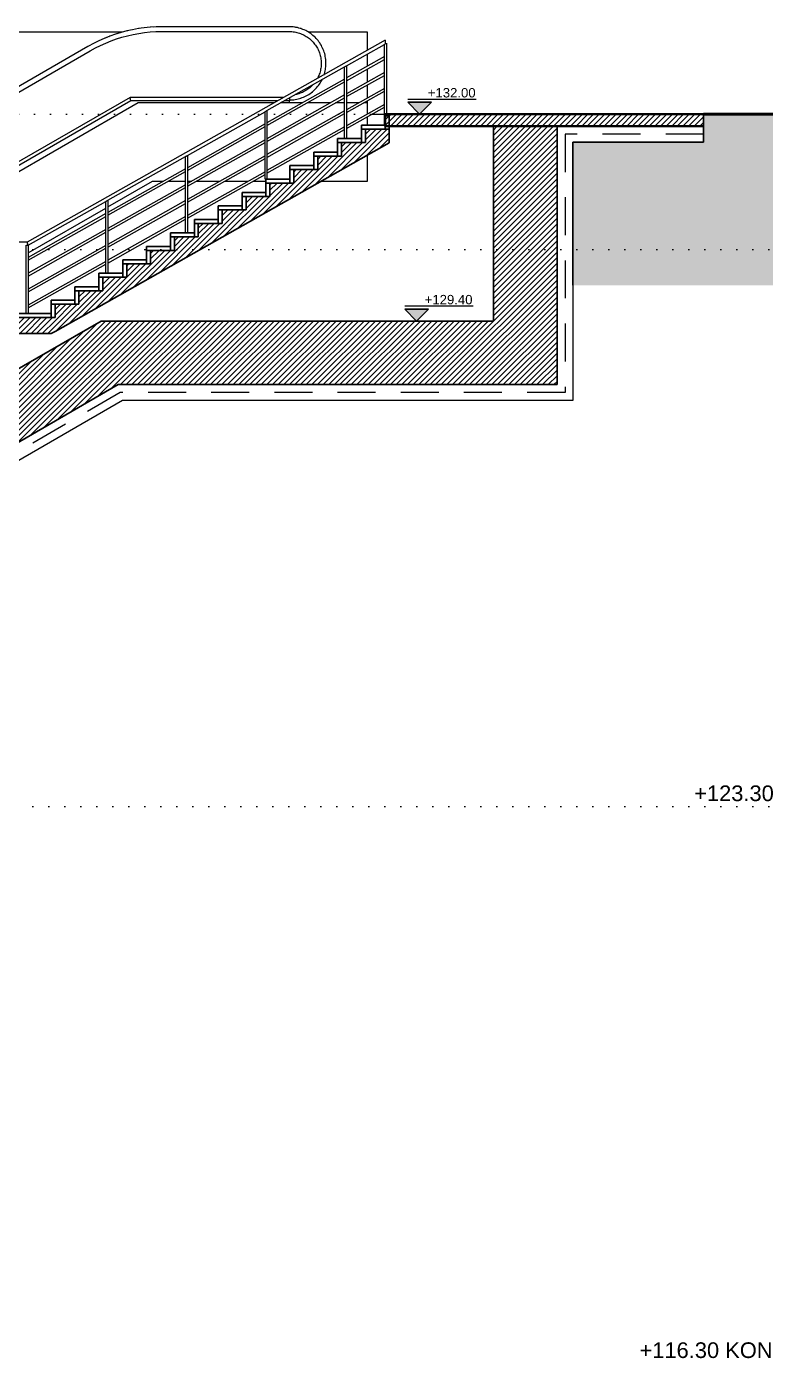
# Model space of a CAD drawing. Header units: centimetres. Extents: x -9500 to 10637, y -7231 to 13725.
# Drawn here: x 7329 to 8257, y 11630 to 13310 of the extents above; entities that cross this region are included whole.
import ezdxf

# ---------------------------------------------------------------- set-up
doc = ezdxf.new("R2010")
doc.units = ezdxf.units.CM
doc.header["$LTSCALE"] = 200
doc.linetypes.add('Dot 1mm', pattern=[0.1, 0, -0.1])
doc.linetypes.add('Overhead', pattern=[0.396875, 0.238125, -0.15875])
for name, color, linetype, lineweight in [('A-DETL', 90, 'Continuous', 9), ('A-DETL-GENF', 92, 'Continuous', 9), ('A-DETL-MEDM', 33, 'Continuous', 25), ('A-DETL-WIDE', 214, 'Continuous', 50), ('A-FLOR', 192, 'Continuous', 9), ('A-FLOR-HRAL', 11, 'Continuous', 9), ('A-FLOR-LEVL', 51, 'Continuous', 9), ('A-FLOR-OVHD', 1, 'Overhead', 9), ('A-FLOR-PATT', 8, 'Continuous', 35), ('A-GENM', 13, 'Continuous', 9), ('A-WALL', 113, 'Continuous', 9), ('G-ANNO-DIMS', 111, 'Continuous', 9), ('S-STRS', 31, 'Continuous', 9)]:
    doc.layers.add(name, color=color, linetype=linetype, lineweight=lineweight)
doc.styles.add('Arial_2', font='arial.ttf', dxfattribs={"height": 19.670659})
doc.styles.add('Arial_3', font='arial.ttf', dxfattribs={"height": 11.802395})
pattern_1 = [(45, (2594.172, 12045), (-3.535534, 3.535534), [])]

# ---------------------------------------------------------------- blocks, each defined once
blk = doc.blocks.new('A-YURUYEN MERDIVEN - 1570-1859977-G2-1')
at = {"layer": 'A-GENM'}
for p, q in [((1025.4, 13310), (865.4, 13310)), ((865.4, 13304), (1025.4, 13304)), ((772.3, 13285.1), (-1030.2, 12244.4)), ((-1018.2, 12244.4), (775.3, 13279.9)), ((825.2, 13221.2), (70.8, 12785.6)), ((826.4, 13217), (79.3, 12785.6)), ((835.6, 13214.2), (93.3, 12785.6)), ((826.4, 13217), (825.2, 13221.2)), ((1018.6, 13221.2), (825.2, 13221.2)), ((1011.1, 13217), (826.4, 13217)), ((1006.2, 13214.2), (835.6, 13214.2)), ((1041.7, 13214.2), (1014.3, 13214.2)), ((1025.4, 13217), (1019.2, 13217)), ((1025.4, 13220.5), (1025.4, 13217)), ((1025.4, 13214.2), (1025.4, 13217)), ((1077.1, 13214.2), (1047.8, 13214.2)), ((1094.8, 13214.2), (1083.2, 13214.2)), ((1112.6, 13214.2), (1097.3, 13214.2)), ((1123.4, 13214.2), (1118.7, 13214.2)), ((1123.4, 13200.3), (1123.4, 13214.2)), ((1123.4, 13186.2), (1123.4, 13196.9)), ((1123.4, 13116), (1123.4, 13148.4)), ((797.2, 13083.5), (853.6, 13116)), ((853.6, 13116), (867.4, 13116)), ((873.5, 13116), (894.8, 13116)), ((897.2, 13116), (902.9, 13116)), ((909, 13116), (938.4, 13116)), ((944.5, 13116), (973.8, 13116)), ((979.9, 13116), (996, 13116)), ((1066, 13116), (1123.4, 13116)), ((697.2, 13025.8), (794.8, 13082.1))]:
    blk.add_line(p, q, dxfattribs=at)
at = {"layer": 'A-GENM', "flags": 128}
for points in [[(865.4, 13310), (858, 13309.9), (850.5, 13309.4), (843.1, 13308.7), (835.7, 13307.6), (828.4, 13306.3), (821.1, 13304.7), (813.9, 13302.7), (806.8, 13300.5), (799.7, 13298.1), (792.8, 13295.3), (786, 13292.2), (779.3, 13288.9), (772.8, 13285.4), (772.3, 13285.1)], [(836.7, 13307.8), (835.7, 13307.6), (828.4, 13306.3), (825.8, 13305.7)], [(851.1, 13309.4), (850.5, 13309.4), (843.1, 13308.7), (839.3, 13308.1)], [(865.4, 13310), (858, 13309.9), (854.5, 13309.6)], [(1069.1, 13249.7), (1069.5, 13250.8), (1070, 13252.6), (1070.4, 13254.4), (1070.7, 13256.2), (1071, 13258), (1071.2, 13259.8), (1071.4, 13261.7), (1071.4, 13263.5), (1071.4, 13265.3), (1071.3, 13267.2), (1071.1, 13269), (1070.9, 13270.8), (1070.6, 13272.7), (1070.2, 13274.5), (1069.8, 13276.2), (1069.2, 13278), (1068.6, 13279.7), (1068, 13281.5), (1067.2, 13283.1), (1066.4, 13284.8), (1065.6, 13286.4), (1064.6, 13288), (1063.7, 13289.6), (1062.6, 13291.1), (1061.5, 13292.5), (1060.3, 13294), (1059.1, 13295.3), (1057.8, 13296.7), (1056.5, 13297.9), (1055.1, 13299.1), (1053.7, 13300.3), (1052.2, 13301.4), (1050.7, 13302.4), (1049.1, 13303.4), (1047.5, 13304.3), (1045.9, 13305.2), (1044.2, 13306), (1042.5, 13306.7), (1040.8, 13307.3), (1039.1, 13307.9), (1037.3, 13308.4), (1035.5, 13308.9), (1033.7, 13309.2), (1031.9, 13309.5), (1030.1, 13309.8), (1028.2, 13309.9), (1026.4, 13310), (1025.4, 13310)], [(1032.7, 13309.4), (1031.9, 13309.5), (1030.1, 13309.8), (1028.2, 13309.9), (1026.4, 13310), (1025.4, 13310)], [(1040.2, 13307.6), (1039.1, 13307.9), (1037.3, 13308.4), (1035.5, 13308.9), (1033.7, 13309.2), (1033.1, 13309.3)], [(1053.7, 13300.3), (1052.2, 13301.4), (1050.7, 13302.4), (1049.1, 13303.4), (1047.5, 13304.3), (1045.9, 13305.2), (1044.2, 13306), (1042.5, 13306.7), (1040.8, 13307.3), (1040.5, 13307.5)], [(782, 13290.2), (779.3, 13288.9), (772.8, 13285.4), (772.3, 13285.1)], [(775.3, 13279.9), (781.6, 13283.4), (788.1, 13286.6), (794.7, 13289.5), (801.3, 13292.2), (808.1, 13294.7), (815, 13296.8), (822, 13298.7), (829, 13300.3), (836.1, 13301.6), (843.3, 13302.6), (850.4, 13303.4), (857.6, 13303.8), (864.9, 13304), (865.4, 13304)], [(795.9, 13296.5), (792.8, 13295.3), (786, 13292.2), (785.2, 13291.8)], [(808.9, 13301.2), (806.8, 13300.5), (799.7, 13298.1), (798.5, 13297.5)], [(822.6, 13305), (821.1, 13304.7), (813.9, 13302.7), (812.3, 13302.3)], [(1025.4, 13304), (1027, 13304), (1028.6, 13303.9), (1030.2, 13303.7), (1031.8, 13303.5), (1033.4, 13303.2), (1034.9, 13302.9), (1036.5, 13302.4), (1038, 13302), (1039.5, 13301.4), (1041, 13300.8), (1042.5, 13300.2), (1043.9, 13299.5), (1045.3, 13298.7), (1046.7, 13297.9), (1048, 13297), (1049.3, 13296.1), (1050.6, 13295.1), (1051.8, 13294.1), (1053, 13293), (1054.1, 13291.9), (1055.2, 13290.7), (1056.2, 13289.5), (1057.2, 13288.2), (1058.2, 13286.9), (1059.1, 13285.6), (1059.9, 13284.2), (1060.7, 13282.9), (1061.4, 13281.4), (1062.1, 13280), (1062.7, 13278.5), (1063.2, 13277), (1063.7, 13275.5), (1064.2, 13273.9), (1064.5, 13272.4), (1064.8, 13270.8), (1065.1, 13269.2), (1065.2, 13267.6), (1065.4, 13266), (1065.4, 13264.4), (1065.4, 13262.8), (1065.3, 13261.2), (1065.2, 13259.6), (1065, 13258.1), (1064.7, 13256.5), (1064.4, 13254.9), (1064, 13253.4), (1063.5, 13251.8), (1063, 13250.3), (1062.4, 13248.8), (1061.8, 13247.4), (1061.1, 13245.9), (1060.5, 13244.9)], [(1063.9, 13289.2), (1063.7, 13289.6), (1062.6, 13291.1), (1061.5, 13292.5), (1060.3, 13294), (1059.1, 13295.3), (1057.8, 13296.7), (1056.5, 13297.9), (1055.1, 13299.1), (1053.7, 13300.3)], [(1067.5, 13282.6), (1067.2, 13283.1), (1066.4, 13284.8), (1065.6, 13286.4), (1064.6, 13288), (1064, 13289)], [(1070, 13275.5), (1069.8, 13276.2), (1069.2, 13278), (1068.6, 13279.7), (1068, 13281.5), (1067.6, 13282.3)], [(1071.2, 13268), (1071.1, 13269), (1070.9, 13270.8), (1070.6, 13272.7), (1070.2, 13274.5), (1070, 13275.1)], [(1069.1, 13249.7), (1069.5, 13250.8), (1070, 13252.6), (1070.4, 13254.4), (1070.7, 13256.2), (1071, 13258), (1071.2, 13259.8), (1071.2, 13260.1)], [(1071.3, 13260.3), (1071.4, 13261.7), (1071.4, 13263.5), (1071.4, 13265.3), (1071.3, 13267.2), (1071.3, 13267.7)], [(1025.4, 13218), (1027.3, 13218), (1029.1, 13218.1), (1030.9, 13218.3), (1032.7, 13218.6), (1034.6, 13218.9), (1036.3, 13219.3), (1038.1, 13219.8), (1039.9, 13220.3), (1041.6, 13220.9), (1043.3, 13221.6), (1045, 13222.4), (1046.7, 13223.2), (1048.3, 13224.1), (1049.8, 13225), (1051.4, 13226), (1052.9, 13227.1), (1054.3, 13228.2), (1055.7, 13229.4), (1057.1, 13230.7), (1058.4, 13232), (1059.7, 13233.3), (1060.9, 13234.7), (1062, 13236.1), (1063.1, 13237.6), (1064.1, 13239.1), (1065.1, 13240.7), (1066, 13242.3), (1066.7, 13243.8)], [(1059.3, 13232.9), (1059.7, 13233.3), (1060.9, 13234.7), (1062, 13236.1), (1063.1, 13237.6), (1063.8, 13238.7)], [(1064, 13238.9), (1064.1, 13239.1), (1065.1, 13240.7), (1066, 13242.3), (1066.7, 13243.8)], [(1055.2, 13237.3), (1054.7, 13236.8), (1053.6, 13235.6), (1052.4, 13234.5), (1051.2, 13233.4), (1050, 13232.4), (1048.7, 13231.5), (1047.4, 13230.6), (1046, 13229.7), (1044.6, 13228.9), (1043.2, 13228.2), (1041.8, 13227.5), (1040.3, 13226.9), (1038.8, 13226.3), (1037.3, 13225.8), (1035.8, 13225.4), (1034.2, 13225), (1032.9, 13224.7)], [(1040.5, 13220.6), (1041.6, 13220.9), (1043.3, 13221.6), (1045, 13222.4), (1046.7, 13223.2), (1047.2, 13223.5)], [(1047.5, 13223.6), (1048.3, 13224.1), (1049.8, 13225), (1051.4, 13226), (1052.9, 13227.1), (1053.5, 13227.6)], [(1053.8, 13227.8), (1054.3, 13228.2), (1055.7, 13229.4), (1057.1, 13230.7), (1058.4, 13232), (1059.1, 13232.7)], [(1025.4, 13218), (1027.3, 13218), (1029.1, 13218.1), (1030.9, 13218.3), (1032.7, 13218.6), (1034.6, 13218.9), (1036.3, 13219.3), (1038.1, 13219.8), (1039.9, 13220.3), (1040.2, 13220.5)]]:
    blk.add_lwpolyline(points, dxfattribs=at)
blk = doc.blocks.new('IUAS_Tunnel_B3_1_merdiven tüneli ORTA - IUAS_Tunnel_B3_1_merdiven tüneli ORTA-1506069-G2-1')
at = {"layer": 'A-GENM', "linetype": 'Overhead'}
for p, q in [((884.3, 11472), (-122, 12053)), ((-238.1, 11846.1), (-238.1, 12030.3)), ((-238.1, 11520.9), (-238.1, 11846.1)), ((-238.1, 11471.9), (-238.1, 11520.9)), ((822.3, 10634.9), (1060.9, 10497.1)), ((1060.9, 10634.8), (1060.9, 10513)), ((1060.9, 10513), (1060.9, 10497.2))]:
    blk.add_line(p, q, dxfattribs=at)
blk = doc.blocks.new('Railing - 25mm 2-1672566-G2-1')
at = {"layer": 'A-FLOR-HRAL'}
for p, q in [((1147.3, 13289.2), (1147.3, 13200)), ((1144.8, 13186.2), (1144.8, 13287.8))]:
    blk.add_line(p, q, dxfattribs=at)
at = {"layer": 'A-FLOR-HRAL', "flags": 128}
for points in [[(1146, 13288.5), (1146.6, 13288.8), (1147, 13289), (1147.2, 13289.2)], [(1144.8, 13287.8), (1145, 13287.9), (1145.5, 13288.2), (1146, 13288.5)]]:
    blk.add_lwpolyline(points, dxfattribs=at)
blk = doc.blocks.new('Railing - 25mm 2-V12-G2-1')
at = {"layer": 'A-FLOR-HRAL'}
for p, q in [((-1555.2, 11883.7), (-1555.2, 11969.7)), ((-1555.2, 11969.7), (-1554, 11969.7)), ((-1554, 11969.7), (-1552.7, 11969.7)), ((-1552.7, 11969.7), (-1552.7, 11883.7))]:
    blk.add_line(p, q, dxfattribs=at)
blk = doc.blocks.new('Railing - 25mm 2-1672570-G2-1')
at = {"layer": 'A-FLOR-HRAL'}
for p, q in [((-1965.2, 11697.7), (-1965.2, 11788)), ((-1962.7, 11789.4), (-1962.7, 11697.7))]:
    blk.add_line(p, q, dxfattribs=at)
at = {"layer": 'A-FLOR-HRAL', "flags": 128}
for points in [[(-1965.2, 11788), (-1965, 11788.2), (-1964.5, 11788.4), (-1964, 11788.7)], [(-1964, 11788.7), (-1963.4, 11789), (-1963, 11789.3), (-1962.8, 11789.4)]]:
    blk.add_lwpolyline(points, dxfattribs=at)
blk = doc.blocks.new('Railing - 25mm 2-1672572-G2-1')
at = {"layer": 'A-FLOR-HRAL'}
for p, q in [((-1865.2, 11748.4), (-1865.2, 11844.4)), ((-1862.7, 11845.8), (-1862.7, 11748.4))]:
    blk.add_line(p, q, dxfattribs=at)
at = {"layer": 'A-FLOR-HRAL', "flags": 128}
for points in [[(-1865.2, 11844.4), (-1865, 11844.5), (-1864.5, 11844.8), (-1864, 11845.1)], [(-1864, 11845.1), (-1863.4, 11845.4), (-1863, 11845.6), (-1862.8, 11845.8)]]:
    blk.add_lwpolyline(points, dxfattribs=at)
blk = doc.blocks.new('Railing - 25mm 2-1672568-G2-1')
at = {"layer": 'A-FLOR-HRAL'}
for p, q in [((-1645.2, 11883.7), (-1645.2, 11968.4)), ((-1642.7, 11969.8), (-1642.7, 11883.7)), ((-1644, 11883.7), (-1645.2, 11883.7))]:
    blk.add_line(p, q, dxfattribs=at)
at = {"layer": 'A-FLOR-HRAL', "flags": 128}
for points in [[(-1645.2, 11968.4), (-1645, 11968.6), (-1644.5, 11968.8), (-1644, 11969.1)], [(-1644, 11969.1), (-1643.4, 11969.4), (-1643, 11969.7), (-1642.8, 11969.8)]]:
    blk.add_lwpolyline(points, dxfattribs=at)
blk = doc.blocks.new('Railing - Railing-1672223-G2-1')
at = {"layer": 'A-FLOR-HRAL'}
for p, q in [((1146, 13293.1), (696, 13039.4)), ((1097.2, 13261), (1144.8, 13287.8)), ((1144.8, 13272.4), (1097.2, 13245.6)), ((997.2, 13204.6), (1094.8, 13259.6)), ((1097.2, 13242.1), (1144.8, 13269)), ((1094.8, 13244.2), (997.2, 13189.2)), ((997.2, 13185.8), (1094.8, 13240.8)), ((1144.8, 13252.4), (1097.2, 13225.6)), ((1097.2, 13222.1), (1144.8, 13248.9)), ((1094.8, 13224.2), (997.2, 13169.2)), ((1144.8, 13232.4), (1097.3, 13205.6)), ((1097.3, 13202.1), (1144.8, 13228.9)), ((997.2, 13165.8), (1094.8, 13220.8)), ((1144.8, 13212.4), (1097.3, 13185.6)), ((1097.3, 13182.2), (1144.8, 13208.9)), ((897.2, 13148.2), (994.8, 13203.2)), ((1094.8, 13204.2), (997.3, 13149.2)), ((997.3, 13145.8), (1094.8, 13200.8)), ((994.8, 13187.8), (897.2, 13132.8)), ((897.2, 13129.4), (994.8, 13184.4)), ((1094.8, 13184.2), (997.3, 13129.2)), ((997.3, 13125.8), (1094.8, 13180.7)), ((994.8, 13167.8), (897.2, 13112.8)), ((897.2, 13109.4), (994.8, 13164.4)), ((797.2, 13091.8), (894.8, 13146.8)), ((994.8, 13147.8), (897.3, 13092.8)), ((897.3, 13089.4), (994.8, 13144.4)), ((894.8, 13131.4), (797.2, 13076.4)), ((797.2, 13073), (894.8, 13128)), ((994.8, 13127.8), (897.3, 13072.8)), ((897.3, 13069.4), (994.8, 13124.4)), ((894.8, 13111.4), (797.2, 13056.4)), ((797.2, 13053), (894.8, 13108)), ((697.1, 13035.4), (794.8, 13090.5)), ((894.8, 13091.4), (797.3, 13036.4)), ((797.3, 13033), (894.8, 13088)), ((794.8, 13075.1), (697.3, 13020.1)), ((697.3, 13016.6), (794.8, 13071.6)), ((894.8, 13071.4), (797.3, 13016.4)), ((794.8, 13055.1), (697.3, 13000.1)), ((797.3, 13013), (894.8, 13068)), ((696, 13039.4), (606, 13039.4)), ((697.3, 12996.6), (794.8, 13051.6)), ((794.8, 13035), (697.3, 12980.1)), ((697.3, 12976.6), (794.8, 13031.6)), ((794.8, 13015), (697.3, 12960.1)), ((697.3, 12956.6), (794.8, 13011.6))]:
    blk.add_line(p, q, dxfattribs=at)
at = {"layer": 'A-FLOR-HRAL', "flags": 128}
for points in [[(1146, 13293.1), (1146, 13293), (1146, 13292.8), (1146, 13292.4), (1146, 13291.9), (1146, 13291.4), (1146, 13290.8)], [(1146, 13290.8), (1146, 13290.2), (1146, 13289.6), (1146, 13289.2), (1146, 13288.8), (1146, 13288.6), (1146, 13288.5)]]:
    blk.add_lwpolyline(points, dxfattribs=at)
at = {"layer": 'A-FLOR-HRAL'}
for points, knots in [([(696.5, 13037.4), (696.5, 13037.5), (696.4, 13037.9), (696.3, 13038.4), (696.2, 13038.8), (696.1, 13039.2), (696, 13039.4), (696, 13039.4)], [0, 0, 0, 0, 0.0833333, 0.1666667, 0.25, 0.3333333, 0.5, 0.5, 0.5, 0.5]), ([(697.1, 13035.4), (697.1, 13035.4), (697, 13035.5), (696.9, 13035.9), (696.8, 13036.4), (696.7, 13036.8), (696.6, 13037.2), (696.5, 13037.4)], [0.5, 0.5, 0.5, 0.5, 0.6666667, 0.75, 0.8333333, 0.9166667, 1, 1, 1, 1])]:
    blk.add_open_spline(points, degree=3, knots=knots, dxfattribs=at)
for name, p in [('Railing - 25mm 2-1672566-G2-1', (0, 0)), ('Railing - 25mm 2-1672570-G2-1', (3060, 1471.6)), ('Railing - 25mm 2-1672568-G2-1', (2640, 1234.8)), ('Railing - 25mm 2-1672572-G2-1', (2760, 1302.4)), ('Railing - 25mm 2-1672570-G2-1', (2760, 1302.4)), ('Railing - 25mm 2-V12-G2-1', (2250, 1065.6))]:
    blk.add_blockref(name, p)
blk = doc.blocks.new('Generic Models 12 - Generic Models 9-1857697-G2-1')
at = {"layer": 'A-GENM'}
h = blk.add_hatch(dxfattribs=at)
h.set_pattern_fill('FP_12', color=256, style=0, pattern_type=2)
h.set_pattern_definition(pattern_1)
h.paths.add_polyline_path([(-652, 12030.2), (-122, 12030.2), (-122, 12321.8), (810.3, 12860.1), (1361.8, 12860.1), (1361.8, 13185), (1281.8, 13185), (1281.8, 12940.1), (788.9, 12940.1), (-202, 12368), (-202, 12110.2), (-652, 12110.2), (-652, 12045)], flags=0)
h.paths.add_polyline_path([(-84.1, 12980), (302.2, 13203), (302.2, 13303), (252.2, 13303), (252.2, 13231.9), (-97.5, 13030), (-652, 13030), (-652, 12980), (-90.3, 12980)], flags=0)
at = {"layer": 'A-GENM', "lineweight": 25}
for p, q in [((302.2, 13303), (252.2, 13303)), ((252.2, 13303), (252.2, 13231.9)), ((302.2, 13203), (302.2, 13303)), ((252.2, 13231.9), (-97.5, 13030)), ((-84.1, 12980), (302.2, 13203)), ((1281.8, 13185), (1281.8, 12940.1)), ((1361.8, 13185), (1281.8, 13185)), ((1361.8, 12860.1), (1361.8, 13185)), ((-652, 13030), (-652, 12980)), ((-97.5, 13030), (-652, 13030)), ((-652, 12980), (-84.1, 12980)), ((788.9, 12940.1), (-202, 12368)), ((1281.8, 12940.1), (788.9, 12940.1)), ((-122, 12321.8), (810.3, 12860.1)), ((810.3, 12860.1), (1361.8, 12860.1)), ((-202, 12368), (-202, 12110.2)), ((-122, 12030.2), (-122, 12321.8)), ((-202, 12110.2), (-652, 12110.2)), ((-652, 12110.2), (-652, 12030.2)), ((-652, 12030.2), (-122, 12030.2))]:
    blk.add_line(p, q, dxfattribs=at)
blk = doc.blocks.new('Spot Elevations - IUAS_A_SECTION_FLOOR_CONCRETE-1317280-G2-1')
at = {"layer": 'G-ANNO-DIMS'}
blk.add_hatch(color=256, dxfattribs=at).paths.add_polyline_path([(-462, 13045), (-477, 13030), (-492, 13045)], flags=0)
for p, q in [((-492, 13049), (-405.9, 13049)), ((-492, 13045), (-462, 13045)), ((-477, 13030), (-492, 13045)), ((-462, 13045), (-492, 13045)), ((-492, 13045), (-477, 13030)), ((-462, 13045), (-477, 13030)), ((-477, 13030), (-462, 13045))]:
    blk.add_line(p, q, dxfattribs=at)

msp = doc.modelspace()

# ---------------------------------------------------------------- hatches: boundary and pattern name
at = {"layer": 'A-DETL-GENF'}
h = msp.add_hatch(dxfattribs=at)
h.set_pattern_fill('FP_14', style=0, pattern_type=2)
h.set_pattern_definition([(0, (2594.17, 12045), (63.5, 63.5), [63.5, -63.5]), (0, (2594.17, 12068.81), (63.5, 63.5), [63.5, -63.5]), (0, (2594.17, 12092.625), (63.5, 63.5), [63.5, -63.5]), (90, (2602.11, 12100.56), (-63.5, 63.5), [63.5, -63.5]), (90, (2625.92, 12100.56), (-63.5, 63.5), [63.5, -63.5]), (90, (2649.734, 12100.56), (-63.5, 63.5), [63.5, -63.5])])
h.paths.add_polyline_path([(8425.4, 12985), (8425.4, 13200), (8179.6, 13200), (8179.6, 13165), (8015.4, 13165), (8015.4, 12985)], flags=0)
h.paths.add_polyline_path([(6413.5, 13050), (6530.7, 13050), (6865.8, 13243.4), (6865.8, 13260), (4340.4, 13260), (4340.4, 13050), (5375, 13050)], flags=0)
at = {"layer": 'A-FLOR-PATT', "lineweight": 9}
h = msp.add_hatch(dxfattribs=at)
h.set_pattern_fill('FP_12', color=256, style=0, pattern_type=2)
h.set_pattern_definition(pattern_1)
h.paths.add_polyline_path([(8179.6, 13185), (8179.6, 13200), (7779.6, 13200), (7779.6, 13185), (7971.2, 13185)], flags=0)
at = {"layer": 'S-STRS'}
h = msp.add_hatch(dxfattribs=at)
h.set_pattern_fill('FP_12', color=256, style=0, pattern_type=2)
h.set_pattern_definition(pattern_1)
h.paths.add_polyline_path([(7364.6, 12927.1), (7784.6, 13164), (7784.6, 13181.2), (7754.6, 13181.2), (7754.6, 13164.3), (7724.6, 13164.3), (7724.6, 13147.3), (7694.6, 13147.3), (7694.6, 13130.4), (7664.6, 13130.4), (7664.6, 13113.5), (7634.6, 13113.5), (7634.6, 13096.6), (7604.6, 13096.6), (7604.6, 13079.7), (7574.6, 13079.7), (7574.6, 13062.8), (7544.6, 13062.8), (7544.6, 13045.9), (7514.6, 13045.9), (7514.6, 13028.9), (7484.6, 13028.9), (7484.6, 13012), (7454.6, 13012), (7454.6, 12995.1), (7424.6, 12995.1), (7424.6, 12978.2), (7394.6, 12978.2), (7394.6, 12961.3), (7364.6, 12961.3), (7364.6, 12940.6)], flags=0)
h = msp.add_hatch(dxfattribs=at)
h.set_pattern_fill('FP_12', color=256, style=0, pattern_type=2)
h.set_pattern_definition(pattern_1)
h.paths.add_polyline_path([(7244.6, 12910.2), (7269.7, 12924.4), (7359.7, 12924.4), (7364.6, 12927.1), (7364.6, 12944.4), (7244.6, 12944.4), (7244.6, 12927.4)], flags=0)

# ---------------------------------------------------------------- linework, layer by layer
at = {"layer": 'A-DETL'}
for p, q in [((8015.4, 13165), (8015.4, 12840.1)), ((8179.6, 13165), (8015.4, 13165)), ((7449.3, 12840.1), (6531.6, 12310.3)), ((8015.4, 12840.1), (7449.3, 12840.1))]:
    msp.add_line(p, q, dxfattribs=at)
at = {"layer": 'A-DETL-MEDM'}
for p, q in [((8179.6, 13200), (8179.6, 13165)), ((8179.6, 13200), (8490.5, 13200)), ((8179.6, 13165), (8015.4, 13165)), ((8015.4, 13165), (8015.4, 12985))]:
    msp.add_line(p, q, dxfattribs=at)
at = {"layer": 'A-DETL-WIDE'}
msp.add_line((8425.4, 13200), (8179.6, 13200), dxfattribs=at)
at = {"layer": 'A-FLOR'}
for p, q in [((7757, 13186.2), (7757, 13196.9)), ((7762.5, 13200), (7778.4, 13200))]:
    msp.add_line(p, q, dxfattribs=at)
at = {"layer": 'A-FLOR', "lineweight": 35}
for p, q in [((8179.6, 13200), (7779.6, 13200)), ((7779.6, 13200), (7779.6, 13185)), ((7779.6, 13185), (8179.6, 13185))]:
    msp.add_line(p, q, dxfattribs=at)
at = {"layer": 'A-FLOR-LEVL', "linetype": 'Dot 1mm'}
for p, q in [((6494.7, 13200), (8746.3, 13200)), ((4080.5, 13030), (8746.3, 13030))]:
    msp.add_line(p, q, dxfattribs=at)
at = {"layer": 'A-FLOR-OVHD'}
for p, q in [((8005.4, 13175), (8005.4, 12850.1)), ((8179.6, 13175), (8005.4, 13175)), ((7446.6, 12850.1), (6521.6, 12316)), ((8005.4, 12850.1), (7446.6, 12850.1))]:
    msp.add_line(p, q, dxfattribs=at)
at = {"layer": 'A-WALL'}
for p, q in [((7448.6, 13303), (6935.8, 13303)), ((7757, 13303), (7683.3, 13303)), ((7757, 13280.3), (7757, 13303)), ((7757, 13260.3), (7757, 13275.8)), ((7757, 13240.3), (7757, 13256.9)), ((7757, 13220.3), (7757, 13236.9)), ((7757, 13200.3), (7757, 13216.9))]:
    msp.add_line(p, q, dxfattribs=at)
at = {"layer": 'S-STRS', "lineweight": 25}
for p, q in [((7779.6, 13198.1), (7779.6, 13181.2)), ((7784.6, 13198.1), (7779.6, 13198.1)), ((7784.6, 13181.2), (7784.6, 13198.1)), ((7779.6, 13186.2), (7749.6, 13186.2)), ((7749.6, 13186.2), (7749.6, 13181.2)), ((7749.6, 13181.2), (7749.6, 13164.3)), ((7754.6, 13181.2), (7749.6, 13181.2)), ((7749.6, 13181.2), (7779.6, 13181.2)), ((7784.6, 13181.2), (7754.6, 13181.2)), ((7754.6, 13181.2), (7754.6, 13164.3)), ((7754.6, 13164.3), (7754.6, 13181.2)), ((7779.6, 13181.2), (7779.6, 13186.2)), ((7779.6, 13181.2), (7784.6, 13181.2)), ((7784.6, 13164), (7784.6, 13181.2)), ((7364.6, 12927.1), (7784.6, 13164)), ((7749.6, 13169.3), (7719.6, 13169.3)), ((7719.6, 13169.3), (7719.6, 13164.3)), ((7719.6, 13164.3), (7719.6, 13147.3)), ((7724.6, 13164.3), (7719.6, 13164.3)), ((7719.6, 13164.3), (7749.6, 13164.3)), ((7754.6, 13164.3), (7724.6, 13164.3)), ((7724.6, 13164.3), (7724.6, 13147.3)), ((7724.6, 13147.3), (7724.6, 13164.3)), ((7749.6, 13164.3), (7749.6, 13169.3)), ((7749.6, 13164.3), (7754.6, 13164.3)), ((7719.6, 13152.3), (7689.6, 13152.3)), ((7689.6, 13152.3), (7689.6, 13147.3)), ((7689.6, 13147.3), (7689.6, 13130.4)), ((7694.6, 13147.3), (7689.6, 13147.3)), ((7689.6, 13147.3), (7719.6, 13147.3)), ((7724.6, 13147.3), (7694.6, 13147.3)), ((7694.6, 13147.3), (7694.6, 13130.4)), ((7694.6, 13130.4), (7694.6, 13147.3)), ((7719.6, 13147.3), (7719.6, 13152.3)), ((7719.6, 13147.3), (7724.6, 13147.3)), ((7689.6, 13135.4), (7659.6, 13135.4)), ((7659.6, 13135.4), (7659.6, 13130.4)), ((7659.6, 13130.4), (7659.6, 13113.5)), ((7664.6, 13130.4), (7659.6, 13130.4)), ((7659.6, 13130.4), (7689.6, 13130.4)), ((7694.6, 13130.4), (7664.6, 13130.4)), ((7664.6, 13130.4), (7664.6, 13113.5)), ((7664.6, 13113.5), (7664.6, 13130.4)), ((7689.6, 13130.4), (7689.6, 13135.4)), ((7689.6, 13130.4), (7694.6, 13130.4)), ((7659.6, 13118.5), (7629.6, 13118.5)), ((7629.6, 13118.5), (7629.6, 13113.5)), ((7629.6, 13113.5), (7629.6, 13096.6)), ((7634.6, 13113.5), (7629.6, 13113.5)), ((7629.6, 13113.5), (7659.6, 13113.5)), ((7664.6, 13113.5), (7634.6, 13113.5)), ((7634.6, 13113.5), (7634.6, 13096.6)), ((7634.6, 13096.6), (7634.6, 13113.5)), ((7659.6, 13113.5), (7659.6, 13118.5)), ((7659.6, 13113.5), (7664.6, 13113.5)), ((7629.6, 13101.6), (7599.6, 13101.6)), ((7599.6, 13101.6), (7599.6, 13096.6)), ((7599.6, 13096.6), (7599.6, 13079.7)), ((7604.6, 13096.6), (7599.6, 13096.6)), ((7599.6, 13096.6), (7629.6, 13096.6)), ((7634.6, 13096.6), (7604.6, 13096.6)), ((7604.6, 13096.6), (7604.6, 13079.7)), ((7604.6, 13079.7), (7604.6, 13096.6)), ((7629.6, 13096.6), (7629.6, 13101.6)), ((7629.6, 13096.6), (7634.6, 13096.6)), ((7599.6, 13084.7), (7569.6, 13084.7)), ((7569.6, 13084.7), (7569.6, 13079.7)), ((7569.6, 13079.7), (7569.6, 13062.8)), ((7574.6, 13079.7), (7569.6, 13079.7)), ((7569.6, 13079.7), (7599.6, 13079.7)), ((7604.6, 13079.7), (7574.6, 13079.7)), ((7574.6, 13079.7), (7574.6, 13062.8)), ((7574.6, 13062.8), (7574.6, 13079.7)), ((7599.6, 13079.7), (7599.6, 13084.7)), ((7599.6, 13079.7), (7604.6, 13079.7)), ((7569.6, 13067.8), (7539.6, 13067.8)), ((7539.6, 13067.8), (7539.6, 13062.8)), ((7539.6, 13062.8), (7539.6, 13045.9)), ((7544.6, 13062.8), (7539.6, 13062.8)), ((7539.6, 13062.8), (7569.6, 13062.8)), ((7574.6, 13062.8), (7544.6, 13062.8)), ((7544.6, 13062.8), (7544.6, 13045.9)), ((7544.6, 13045.9), (7544.6, 13062.8)), ((7569.6, 13062.8), (7569.6, 13067.8)), ((7569.6, 13062.8), (7574.6, 13062.8)), ((7539.6, 13050.9), (7509.6, 13050.9)), ((7509.6, 13050.9), (7509.6, 13045.9)), ((7509.6, 13045.9), (7509.6, 13028.9)), ((7514.6, 13045.9), (7509.6, 13045.9)), ((7509.6, 13045.9), (7539.6, 13045.9)), ((7544.6, 13045.9), (7514.6, 13045.9)), ((7514.6, 13045.9), (7514.6, 13028.9)), ((7514.6, 13028.9), (7514.6, 13045.9)), ((7539.6, 13045.9), (7539.6, 13050.9)), ((7539.6, 13045.9), (7544.6, 13045.9)), ((7509.6, 13033.9), (7479.6, 13033.9)), ((7479.6, 13033.9), (7479.6, 13028.9)), ((7479.6, 13028.9), (7479.6, 13012)), ((7484.6, 13028.9), (7479.6, 13028.9)), ((7479.6, 13028.9), (7509.6, 13028.9)), ((7514.6, 13028.9), (7484.6, 13028.9)), ((7484.6, 13028.9), (7484.6, 13012)), ((7484.6, 13012), (7484.6, 13028.9)), ((7509.6, 13028.9), (7509.6, 13033.9)), ((7509.6, 13028.9), (7514.6, 13028.9)), ((7479.6, 13017), (7449.6, 13017)), ((7449.6, 13017), (7449.6, 13012)), ((7449.6, 13012), (7449.6, 12995.1)), ((7454.6, 13012), (7449.6, 13012)), ((7449.6, 13012), (7479.6, 13012)), ((7484.6, 13012), (7454.6, 13012)), ((7454.6, 13012), (7454.6, 12995.1)), ((7454.6, 12995.1), (7454.6, 13012)), ((7479.6, 13012), (7479.6, 13017)), ((7479.6, 13012), (7484.6, 13012)), ((7449.6, 13000.1), (7419.6, 13000.1)), ((7419.6, 13000.1), (7419.6, 12995.1)), ((7419.6, 12995.1), (7419.6, 12978.2)), ((7424.6, 12995.1), (7419.6, 12995.1)), ((7419.6, 12995.1), (7449.6, 12995.1)), ((7454.6, 12995.1), (7424.6, 12995.1)), ((7424.6, 12995.1), (7424.6, 12978.2)), ((7424.6, 12978.2), (7424.6, 12995.1)), ((7449.6, 12995.1), (7449.6, 13000.1)), ((7449.6, 12995.1), (7454.6, 12995.1)), ((7419.6, 12983.2), (7389.6, 12983.2)), ((7389.6, 12983.2), (7389.6, 12978.2)), ((7389.6, 12978.2), (7389.6, 12961.3)), ((7394.6, 12978.2), (7389.6, 12978.2)), ((7389.6, 12978.2), (7419.6, 12978.2)), ((7424.6, 12978.2), (7394.6, 12978.2)), ((7394.6, 12978.2), (7394.6, 12961.3)), ((7394.6, 12961.3), (7394.6, 12978.2)), ((7419.6, 12978.2), (7419.6, 12983.2)), ((7419.6, 12978.2), (7424.6, 12978.2)), ((7389.6, 12966.3), (7359.6, 12966.3)), ((7359.6, 12966.3), (7359.6, 12961.3)), ((7359.6, 12961.3), (7359.6, 12944.4)), ((7364.6, 12961.3), (7359.6, 12961.3)), ((7359.6, 12961.3), (7389.6, 12961.3)), ((7394.6, 12961.3), (7364.6, 12961.3)), ((7364.6, 12961.3), (7364.6, 12944.4)), ((7364.6, 12944.4), (7364.6, 12961.3)), ((7389.6, 12961.3), (7389.6, 12966.3)), ((7389.6, 12961.3), (7394.6, 12961.3)), ((7359.6, 12949.4), (7239.6, 12949.4)), ((7239.6, 12944.4), (7359.6, 12944.4)), ((7364.6, 12944.4), (7244.6, 12944.4)), ((7359.6, 12944.4), (7359.6, 12949.4)), ((7359.6, 12944.4), (7364.6, 12944.4)), ((7269.7, 12924.4), (7359.7, 12924.4)), ((7359.7, 12924.4), (7364.6, 12927.1))]:
    msp.add_line(p, q, dxfattribs=at)

# ---------------------------------------------------------------- block references
at = {"layer": 'A-FLOR-HRAL'}
msp.add_blockref('Railing - Railing-1672223-G2-1', (6633.6, 0), dxfattribs=at)
at = {"layer": 'A-GENM'}
for name in ['A-YURUYEN MERDIVEN - 1570-1859977-G2-1', 'Generic Models 12 - Generic Models 9-1857697-G2-1']:
    msp.add_blockref(name, (6633.6, 0), dxfattribs=at)
at = {"layer": 'A-GENM', "linetype": 'Overhead'}
msp.add_blockref('IUAS_Tunnel_B3_1_merdiven tüneli ORTA - IUAS_Tunnel_B3_1_merdiven tüneli ORTA-1506069-G2-1', (6633.6, 0), dxfattribs=at)
at = {"layer": 'G-ANNO-DIMS'}
for p in [(8299.7, 170), (8295.9, -89.9)]:
    msp.add_blockref('Spot Elevations - IUAS_A_SECTION_FLOOR_CONCRETE-1317280-G2-1', p, dxfattribs=at)

# ---------------------------------------------------------------- texts
at = {"layer": 'A-FLOR-LEVL', "char_height": 19.671, "attachment_point": 3, "line_spacing_factor": 0.938532, "style": 'Arial_2', "bg_fill": 3, "box_fill_scale": 1.25, "bg_fill_color": 0, "bg_fill_transparency": 0}
for s, insert, width in [('+123.30 TEKNİK KAT / TECHNICAL LEVEL', (8707.5, 12356.3), 642.72), ('+116.30 KONKORS KATI / CONCOURSE LEVEL', (8707.5, 11656.3), 724.32)]:
    msp.add_mtext(s, dxfattribs=dict(at, insert=insert, width=width))
at = {"layer": 'G-ANNO-DIMS', "char_height": 11.8, "width": 71.568, "attachment_point": 1, "line_spacing_factor": 0.938532, "style": 'Arial_3'}
for s, insert in [('+132.00', (7833, 13232.9)), ('+129.40', (7829.1, 12972.9))]:
    msp.add_mtext(s, dxfattribs=dict(at, insert=insert))

# ---------------------------------------------------------------- next in the draw order: linework, layer by layer
at = {"layer": 'A-FLOR-LEVL', "linetype": 'Dot 1mm'}
msp.add_line((4080.5, 12330), (8746.3, 12330), dxfattribs=at)

doc.saveas('drawing.dxf')
